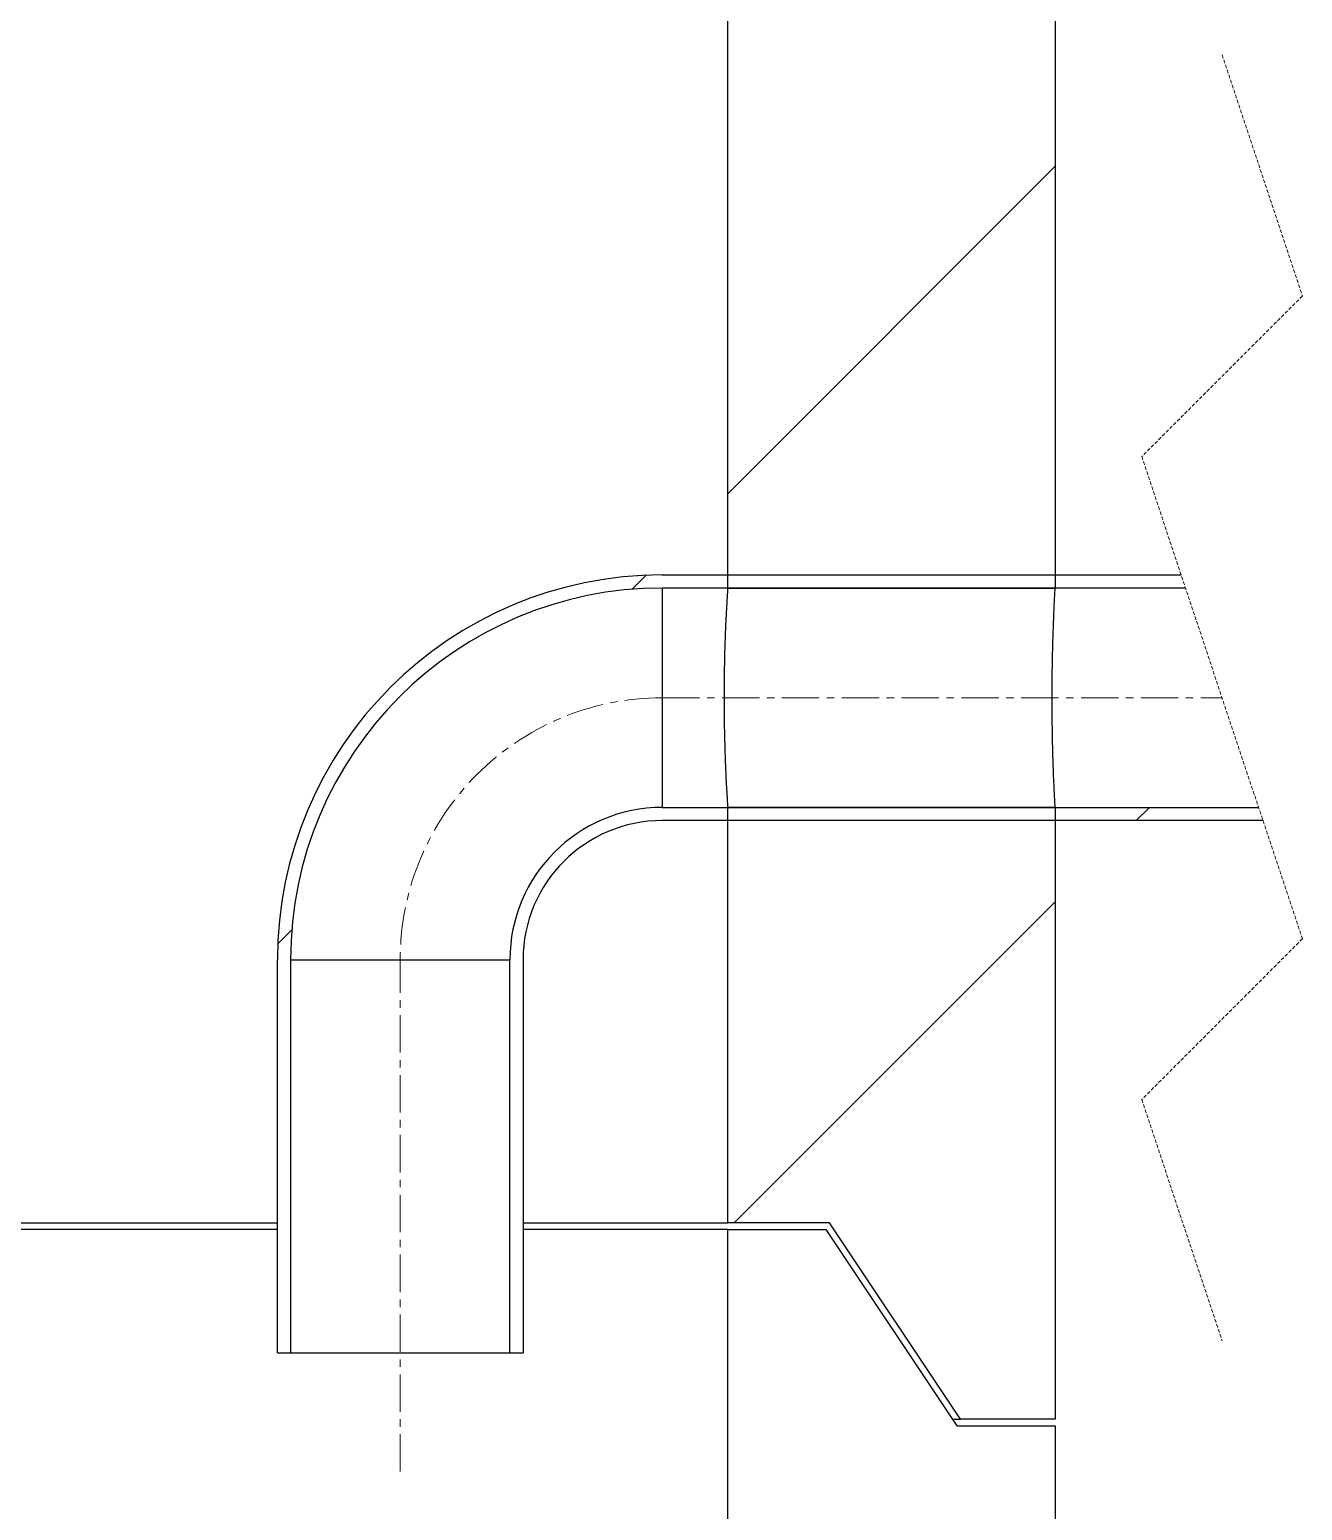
# Model space of a CAD drawing. Header units: centimetres. Extents: x -13594 to 4017, y -3206 to 1780.
# Drawn here: x -7251.9 to -7079, y 578 to 779.1 of the extents above; entities that cross this region are included whole.
import ezdxf

# ---------------------------------------------------------------- set-up
doc = ezdxf.new("R2010")
doc.units = ezdxf.units.CM
doc.linetypes.add('CENTERX2', pattern=[20.32, 12.7, -2.54, 2.54, -2.54])
doc.linetypes.add('Hidden', pattern=[0.714375, 0.47625, -0.238125])

msp = doc.modelspace()

# ---------------------------------------------------------------- linework, layer by layer
at = {"color": 7, "linetype": 'Continuous', "lineweight": 25}
for p, q in [((-7157.08, 703.24), (-7157.08, 839.48)), ((-7112.6, 812.79), (-7112.6, 703.24)), ((-7165.98, 705.02), (-7095.49, 705.02)), ((-7094.89, 703.24), (-7165.98, 703.24)), ((-7165.98, 703.24), (-7165.98, 673.43)), ((-7157.08, 703.24), (-7112.6, 703.24)), ((-7165.98, 673.43), (-7084.96, 673.43)), ((-7084.36, 671.65), (-7165.98, 671.65)), ((-7157.08, 617.04), (-7157.08, 673.43)), ((-7112.6, 673.43), (-7157.08, 673.43)), ((-7112.6, 673.43), (-7112.6, 590.35)), ((-7218.25, 599.36), (-7218.25, 652.75)), ((-7216.47, 652.75), (-7216.47, 599.36)), ((-7216.47, 652.75), (-7186.67, 652.75)), ((-7186.67, 599.36), (-7186.67, 652.75)), ((-7184.89, 652.75), (-7184.89, 599.36)), ((-7601.96, 617.04), (-7218.25, 617.04)), ((-7218.25, 616.15), (-7601.96, 616.15)), ((-7184.89, 617.04), (-7157.08, 617.04)), ((-7157.08, 616.15), (-7184.89, 616.15)), ((-7143.26, 617.04), (-7157.08, 617.04)), ((-7157.08, 438.2), (-7157.08, 616.15)), ((-7157.08, 616.15), (-7143.74, 616.15)), ((-7143.74, 616.15), (-7125.94, 589.46)), ((-7125.47, 590.35), (-7143.26, 617.04)), ((-7218.25, 599.36), (-7216.47, 599.36)), ((-7216.47, 599.36), (-7186.67, 599.36)), ((-7186.67, 599.36), (-7184.89, 599.36)), ((-7126.53, 590.35), (-7125.47, 590.35)), ((-7125.94, 589.46), (-7112.6, 589.46)), ((-7112.6, 590.35), (-7125.47, 590.35)), ((-7112.6, 589.46), (-7112.6, 393.72))]:
    msp.add_line(p, q, dxfattribs=at)
at = {"color": 7, "linetype": 'Hidden', "lineweight": 18}
for p, q in [((-7089.92, 775.64), (-7079.01, 742.9)), ((-7079.01, 742.9), (-7100.84, 721.08)), ((-7100.84, 721.08), (-7079.01, 655.6)), ((-7079.01, 655.6), (-7100.84, 633.77)), ((-7100.84, 633.77), (-7089.92, 601.03))]:
    msp.add_line(p, q, dxfattribs=at)
at = {"color": 0, "linetype": 'Continuous', "lineweight": 18}
for p, q in [((-7112.6, 760.52), (-7157.08, 716.03)), ((-7168.14, 704.98), (-7170.04, 703.08)), ((-7099.8, 673.43), (-7101.58, 671.65)), ((-7112.6, 660.64), (-7156.19, 617.04)), ((-7216.31, 656.8), (-7218.21, 654.91))]:
    msp.add_line(p, q, dxfattribs=at)
at = {"color": 7, "linetype": 'CENTERX2', "lineweight": 18, "ltscale": 0.4}
for p, q in [((-7165.98, 688.34), (-7089.92, 688.34)), ((-7201.57, 583.25), (-7201.57, 652.75))]:
    msp.add_line(p, q, dxfattribs=at)
at = {"color": 7, "linetype": 'Continuous', "lineweight": 25}
for radius in [52.27, 50.49, 20.69, 18.91]:
    msp.add_arc((-7165.98, 652.75), radius, 90, 180, dxfattribs=at)
at = {"color": 7, "linetype": 'CENTERX2', "lineweight": 18, "ltscale": 0.4}
msp.add_arc((-7165.98, 652.75), 35.59, 90.0012, 180, dxfattribs=at)
at = {"color": 7, "linetype": 'Continuous', "lineweight": 25}
for points, knots in [([(-7157.08, 703.24), (-7157.09, 703.17), (-7157.11, 702.89), (-7157.15, 702.28), (-7157.21, 701.26), (-7157.28, 699.89), (-7157.37, 698.17), (-7157.45, 696.2), (-7157.52, 693.98), (-7157.56, 691.62), (-7157.59, 689.14), (-7157.58, 686.67), (-7157.55, 684.22), (-7157.49, 681.92), (-7157.42, 679.77), (-7157.34, 677.88), (-7157.26, 676.28), (-7157.18, 675.02), (-7157.13, 674.14), (-7157.1, 673.65), (-7157.08, 673.46), (-7157.08, 673.43)], [0, 0, 0, 0, 0.006888, 0.02815, 0.061988, 0.10936, 0.166374, 0.234609, 0.308417, 0.389875, 0.472005, 0.557313, 0.6385, 0.718054, 0.789378, 0.854458, 0.907947, 0.951238, 0.980682, 0.997112, 1, 1, 1, 1]), ([(-7112.6, 673.43), (-7112.6, 673.47), (-7112.6, 673.6), (-7112.63, 673.98), (-7112.66, 674.73), (-7112.72, 675.87), (-7112.79, 677.38), (-7112.86, 679.19), (-7112.92, 681.28), (-7112.97, 683.54), (-7113, 685.97), (-7113.02, 688.44), (-7113, 690.92), (-7112.97, 693.31), (-7112.92, 695.58), (-7112.85, 697.63), (-7112.78, 699.43), (-7112.72, 700.9), (-7112.66, 702.03), (-7112.62, 702.74), (-7112.6, 703.1), (-7112.6, 703.21), (-7112.6, 703.24)], [0, 0, 0, 0, 0.00327, 0.013213, 0.038787, 0.07833, 0.128582, 0.190943, 0.260266, 0.33849, 0.418995, 0.504156, 0.586702, 0.669136, 0.744547, 0.815111, 0.874999, 0.925829, 0.96335, 0.988597, 0.997108, 1, 1, 1, 1])]:
    msp.add_open_spline(points, degree=3, knots=knots, dxfattribs=at)

doc.saveas('drawing.dxf')
